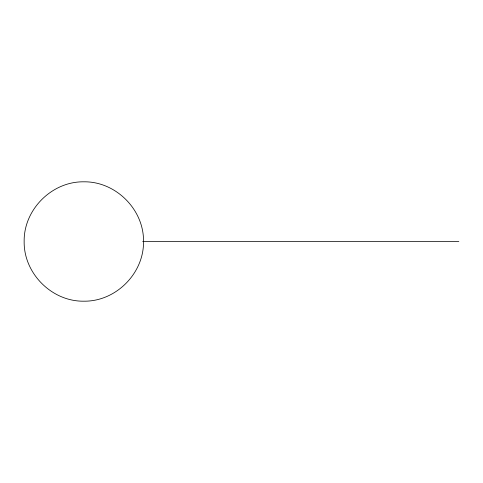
<?xml version="1.0" encoding="UTF-8"?>
<svg xmlns="http://www.w3.org/2000/svg" width="483" height="483" viewBox="0 0 483 483"><rect width="100%" height="100%" fill="white"/><g stroke="black" fill="none" stroke-linecap="round" stroke-linejoin="round"><path stroke-width="0.72" d="M142.69 241.5L458.85 241.5M143.523 241.5C143.994 273.438 115.781 301.67 83.837 301.187C51.892 301.67 23.679 273.438 24.15 241.5C23.661 209.556 51.898 181.342 83.837 181.813C115.775 181.342 144.006 209.556 143.523 241.5"/></g></svg>
